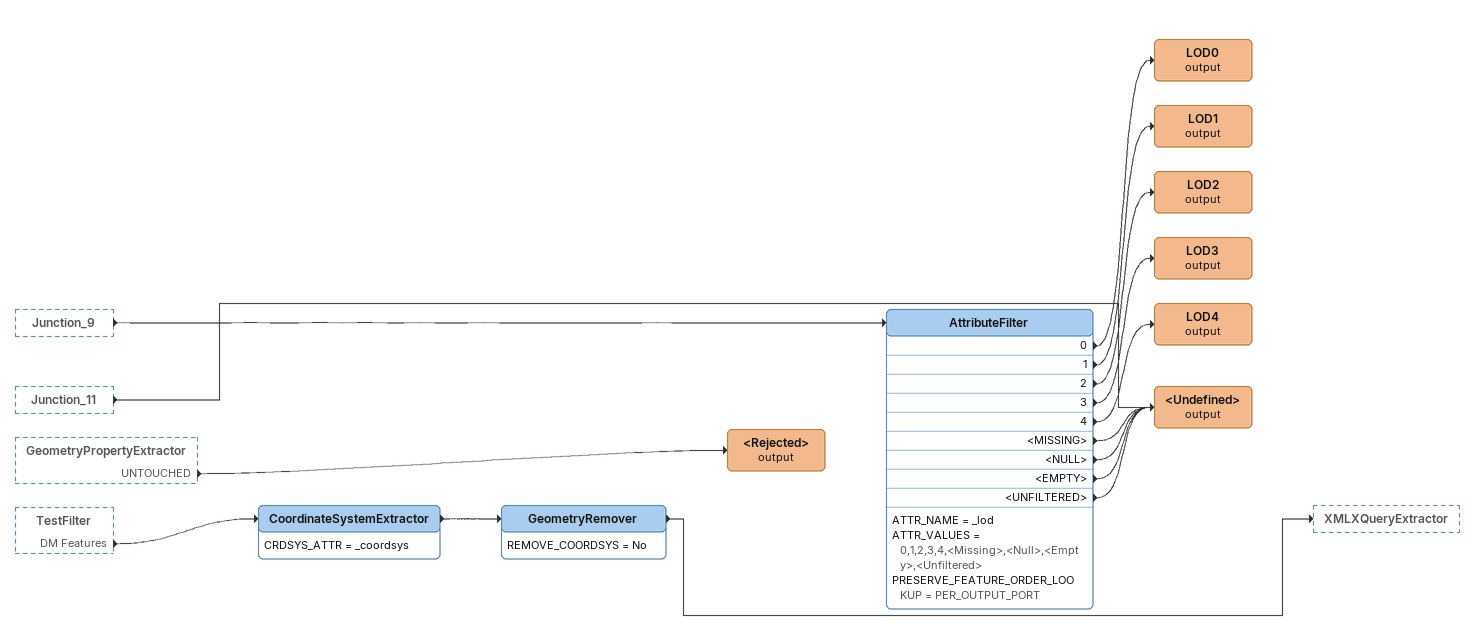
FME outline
Junction_9 [outside]
    -> AttributeFilter
Junction_11 [outside]
    -> <Undefined> (output)
GeometryPropertyExtractor [outside]
    UNTOUCHED -> <Rejected> (output)
TestFilter [outside]
    DM Features -> CoordinateSystemExtractor
AttributeFilter
    ATTR_NAME = _lod
    ATTR_VALUES = 0,1,2,3,4,<Missing>,<Null>,<Empty>,<Unfiltered>
    PRESERVE_FEATURE_ORDER_LOOKUP = PER_OUTPUT_PORT
    0 -> LOD0 (output)
    1 -> LOD1 (output)
    2 -> LOD2 (output)
    3 -> LOD3 (output)
    4 -> LOD4 (output)
    <MISSING> -> <Undefined> (output)
    <NULL> -> <Undefined> (output)
    <EMPTY> -> <Undefined> (output)
    <UNFILTERED> -> <Undefined> (output)
LOD0 (output)
LOD1 (output)
LOD2 (output)
LOD3 (output)
LOD4 (output)
<Undefined> (output)
<Rejected> (output)
CoordinateSystemExtractor
    CRDSYS_ATTR = _coordsys
    -> GeometryRemover
GeometryRemover
    REMOVE_COORDSYS = No
    -> XMLXQueryExtractor
